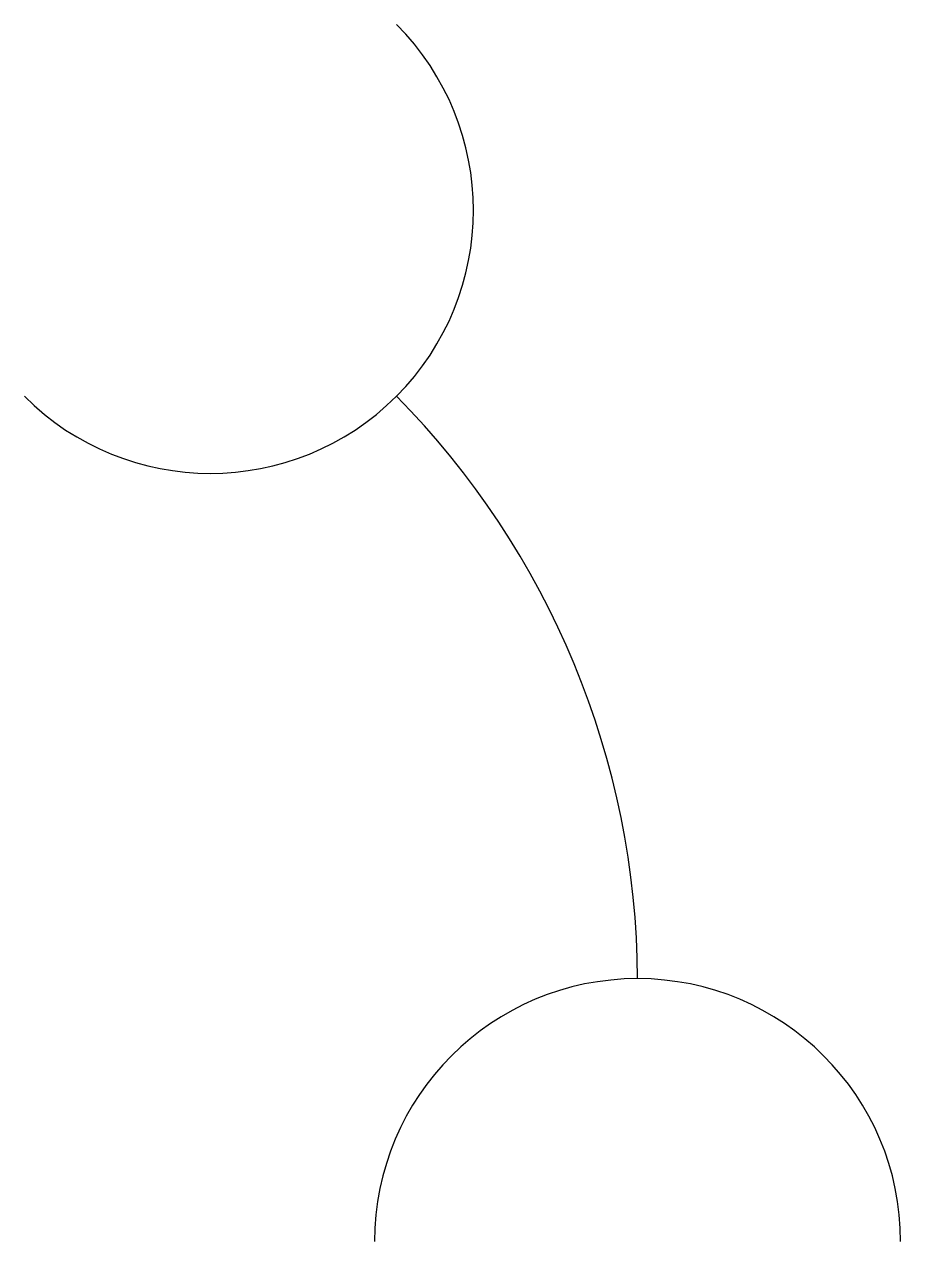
# Model space of a CAD drawing. Header units: metres. Extents: x 0.82 to 4.44, y -1.7 to 3.34.
import ezdxf

# ---------------------------------------------------------------- set-up
doc = ezdxf.new("R2010")
doc.units = ezdxf.units.M
doc.header["$MEASUREMENT"] = 0
doc.layers.add('PEÇAS REDE', color=3, linetype='Continuous')

msp = doc.modelspace()

# ---------------------------------------------------------------- linework, layer by layer
at = {"layer": 'PEÇAS REDE'}
for centre, radius, start, end in [((1.5856, 2.5659), 1.0884, 225, 45), ((-0.0956, -0.6304), 3.449, 0.2824, 44.7176), ((3.3533, -1.7019), 1.0884, 0, 180)]:
    msp.add_arc(centre, radius, start, end, dxfattribs=at)

doc.saveas('drawing.dxf')
